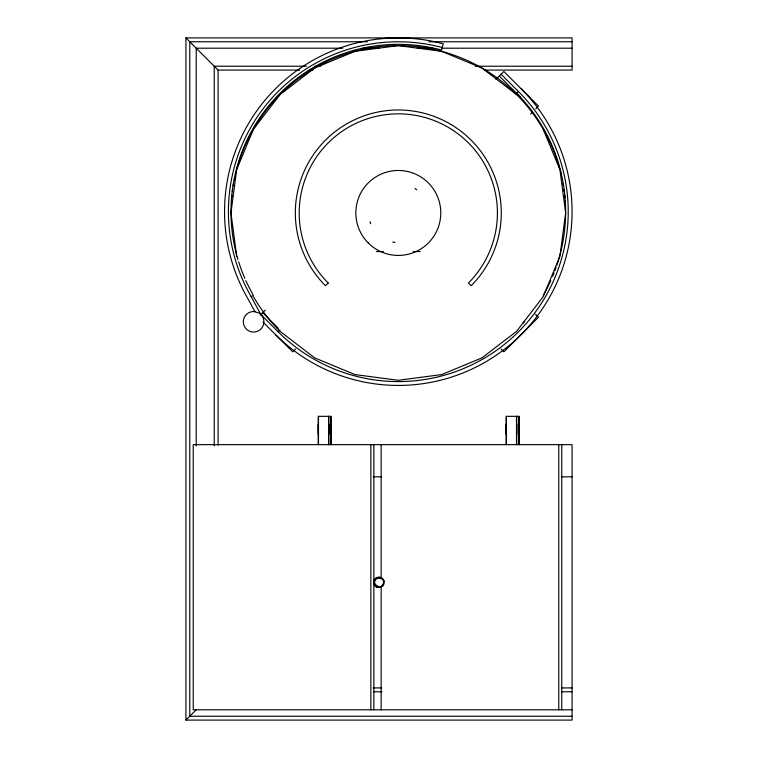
<?xml version="1.0" encoding="UTF-8"?>
<svg xmlns="http://www.w3.org/2000/svg" width="758" height="758" viewBox="0 0 758 758"><rect width="100%" height="100%" fill="white"/><g stroke="black" fill="none" stroke-linecap="round" stroke-linejoin="round"><path stroke-width="1.14" d="M516.634 94.636L481.974 68.04L441.62 51.326L398.31 45.622L355 51.326L314.646 68.04L279.986 94.636L253.39 129.286L236.676 169.65L230.972 212.951L236.676 256.261M373.77 582.371C373.542 575.748 384.382 575.748 384.145 582.371C384.382 588.994 373.542 588.994 373.77 582.371L374.461 582.371C374.329 578.543 379.54 576.44 382.136 579.226L382.629 578.733M380.128 578.07L380.308 577.397C363.859 578.761 385.178 596.243 383.453 579.794L382.856 580.145M377.617 587.346L377.797 586.673M376.366 586.834L376.707 586.228L375.068 584.598L374.471 584.949M381.208 578.515L381.558 577.918M381.89 585.716L382.856 584.598M375.295 586.01L375.779 585.517M260.42 314.968L265.205 310.193M495.988 79.4L503.89 71.498L538.474 106.092L535.745 108.82M442.284 47.555A169.906 169.906 0 0 0 251.163 296.624L260.875 314.513A10.299 10.299 0 0 1 263.888 321.799L263.538 324.462A10.299 10.299 0 0 1 251.808 331.938A10.299 10.299 0 0 1 243.337 320.899A10.299 10.299 0 0 1 253.589 311.5L258.743 312.883L260.875 314.513L278.167 331.815L279.986 329.986M501.152 74.237L518.453 91.528L516.634 93.348A167.328 167.328 0 0 1 559.935 254.972M295.525 349.04L292.73 351.835L263.083 322.188M530.581 113.984L532.249 112.307M572.072 709.801L193.233 709.801L193.233 444.643L572.072 444.643L572.072 720.1L185.928 720.1L196.218 709.801M251.163 296.624L253.39 295.336A167.328 167.328 0 0 1 245.838 280.621M374.613 583.489L373.95 583.707L374.613 583.527L374.461 582.371M383.302 581.225L383.974 581.045M185.928 720.1L185.928 37.9L572.072 37.9L572.072 70.077L484.466 70.077M367.317 41.766L189.784 41.766L189.784 716.234L572.072 716.234M428.867 41.766L572.072 41.766M342.777 48.199L196.218 48.199L196.218 445.875M362.874 48.199L379.417 48.199M417.241 48.199L432.61 48.199M442.066 48.199L572.072 48.199M306.355 66.221L214.239 66.221L214.239 445.818M314.627 66.221L320.53 66.221M475.238 66.221L572.072 66.221M185.928 37.9L218.105 70.077L299.789 70.077M309.264 70.077L312.808 70.077M376.423 251.571L383.387 251.571M413.224 251.571L420.188 251.571M373.173 476.829L381.473 476.829M561.422 476.829L572.072 476.829M373.173 687.923L381.331 687.923M561.735 687.923L572.072 687.923M373.675 691.779L381.937 691.779M561.451 691.779L572.072 691.779M383.302 583.527L383.576 583.575M373.95 581.045L374.613 581.225M374.471 579.794L375.068 580.145M382.979 584.664L383.453 584.949M279.986 331.274L314.646 357.871L355 374.585L398.31 380.289L441.62 374.585L481.974 357.871L516.634 331.274L543.221 296.624L559.935 256.261L565.639 212.951L559.935 169.65L543.221 129.286M499.332 76.056L520.746 97.46M535.499 314.276L538.474 317.251L503.89 351.835L501.095 349.04M262.694 312.694L278.338 328.347M375.295 578.733L375.779 579.226M382.136 585.517L382.629 586.01M376.707 578.515L376.366 577.918L377.626 577.416L377.797 578.07M381.208 586.228L381.558 586.834M254.944 311.68L247.819 298.548A173.772 173.772 0 0 1 443.278 43.822L441.62 50.037A167.328 167.328 0 0 0 236.676 254.972M380.128 586.673L380.308 587.346A5.145 5.145 0 0 1 373.817 581.699A5.145 5.145 0 0 1 381.492 577.918M561.763 444.643L561.763 709.801M558.769 444.643L558.769 709.801M519.088 444.643L519.088 416.332L506.192 416.332L506.192 444.643M518.879 416.332L518.879 444.643M516.7 416.332L516.7 444.643M516.492 416.332L516.492 444.643M506.401 416.332L506.401 444.643M381.151 444.643L381.151 578.411M381.151 586.692L381.151 709.801M378.962 577.226L378.962 577.918M378.962 586.825L378.962 587.526M373.846 444.643L373.846 709.801M370.851 444.643L370.851 709.801M331.17 444.643L331.17 416.332L318.275 416.332L318.275 444.643M330.962 416.332L330.962 444.643M328.783 416.332L328.783 444.643M328.574 416.332L328.574 444.643M318.483 416.332L318.483 444.643M218.105 70.077L218.105 445.278M279.162 330.45A167.328 167.328 0 0 1 253.39 296.624M231.683 197.62A167.328 167.328 0 0 1 231.91 195.251M232.327 191.708A167.328 167.328 0 0 1 232.649 189.348M233.189 185.814A167.328 167.328 0 0 1 233.597 183.474M234.26 179.978A167.328 167.328 0 0 1 234.743 177.656M235.53 174.198A167.328 167.328 0 0 1 236.089 171.914M236.676 169.65A167.328 167.328 0 0 1 559.935 169.65M560.532 171.914A167.328 167.328 0 0 1 561.091 174.198M563.023 183.474A167.328 167.328 0 0 1 563.421 185.814M563.961 189.348A167.328 167.328 0 0 1 564.284 191.708M564.701 195.251A167.328 167.328 0 0 1 564.937 197.62M565.222 201.173A167.328 167.328 0 0 1 565.373 203.532M394.994 242.371A29.609 29.609 0 0 1 392.796 242.039M370.747 223.771A29.609 29.609 0 0 1 370.018 221.677M414.977 188.486A29.609 29.609 0 0 1 416.767 189.813M521.182 88.8A173.772 173.772 0 0 1 521.182 334.543A173.772 173.772 0 0 1 275.438 334.543M518.453 91.528A169.906 169.906 0 0 1 518.453 331.815A169.906 169.906 0 0 1 278.167 331.815M559.631 256.109A167.328 167.328 0 0 1 556.865 265.129M556.097 267.375A167.328 167.328 0 0 1 554.875 270.72M554.013 272.946A167.328 167.328 0 0 1 552.677 276.253M550.772 280.621A167.328 167.328 0 0 1 543.221 295.336M524.669 321.364A167.328 167.328 0 0 1 523.105 323.145M244.872 278.442A167.328 167.328 0 0 1 238.647 261.756M237.955 259.501A167.328 167.328 0 0 1 236.989 256.109M318.332 428.403L318.388 434.315L318.388 424.11L318.332 428.403M328.631 428.403L328.688 434.315L328.688 424.11L328.631 428.403M506.249 428.403L506.306 434.315L506.306 424.11L506.249 428.403M516.549 428.403L516.605 434.315L516.605 424.11L516.549 428.403M331.019 427.341L331.056 434.315L331.066 424.082L331.019 427.341M518.936 427.341L518.974 434.315L518.984 424.082L518.936 427.341M328.223 283.037L325.495 285.766A102.974 102.974 0 0 1 325.495 140.145A102.974 102.974 0 0 1 471.125 140.145A102.974 102.974 0 0 1 471.125 285.766L468.387 283.037A99.108 99.108 0 0 0 468.387 142.874A99.108 99.108 0 0 0 328.223 142.874A99.108 99.108 0 0 0 328.223 283.037M368.274 242.986A42.476 42.476 0 0 0 439.337 223.951A42.476 42.476 0 0 0 387.31 171.924A42.476 42.476 0 0 0 368.274 242.986"/></g></svg>
